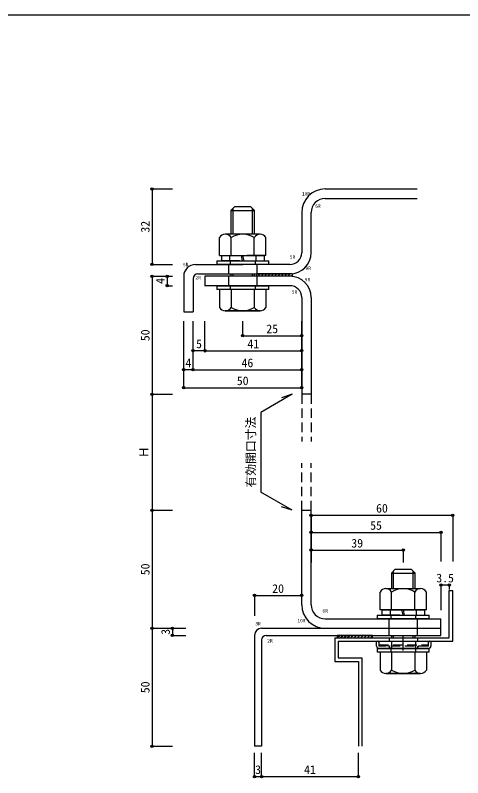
# Model space of a CAD drawing. Units: millimetres on the paper, enlarged 10 times, with parts at other scales. Extents: x -10475 to 9199, y -10092 to 10143.
# Drawn here: x -3867 to -2919, y 7900 to 9516 of the extents above; entities that cross this region are included whole.
import ezdxf
from ezdxf.enums import TextEntityAlignment as Align

# ---------------------------------------------------------------- set-up
doc = ezdxf.new("R2010")
doc.units = ezdxf.units.MM
doc.header["$LTSCALE"] = 10
doc.header["$PDMODE"] = 32
doc.header["$PDSIZE"] = 5
for name, pattern in [('CHAIN1', [8, 5, -1, 1, -1]), ('DASHED1', [1.8, 1.2, -0.6]), ('DASHED2', [3, 2, -1])]:
    doc.linetypes.add(name, pattern=pattern)
for name, color, linetype in [('0-8_FRP寸法', 3, 'Continuous'), ('0-F_図面枠', 7, 'Continuous'), ('E-0_FRP', 4, 'Continuous'), ('E-1_SUS', 7, 'Continuous'), ('E-8_FRP寸法', 3, 'Continuous'), ('E-B', 7, 'Continuous')]:
    doc.layers.add(name, color=color, linetype=linetype)
doc.styles.add('ＭＳ ゴシック', font='')
doc.styles.get('ＭＳ ゴシック').set_extended_font_data('MS Gothic')

msp = doc.modelspace()

# ---------------------------------------------------------------- linework, layer by layer
at = {"layer": '0-8_FRP寸法', "color": 7}
for p, q in [((-3385.7, 8996.03), (-3388.28, 9007.03)), ((-3382.65, 8996.03), (-3385.23, 9007.03)), ((-3045.7, 8245.1), (-3048.28, 8256.1)), ((-3042.65, 8245.1), (-3045.23, 8256.1))]:
    msp.add_line(p, q, dxfattribs=at)
at = {"layer": '0-F_図面枠'}
msp.add_lwpolyline([(-2011.52, 9516.12), (-2456.34, 9516.12), (-6011.52, 9516.12)], dxfattribs=at)
at = {"layer": 'E-0_FRP'}
for p, q in [((-3210.46, 9148.03), (-3015.92, 9148.03)), ((-3210.46, 9128.03), (-3015.92, 9128.03)), ((-3406.46, 9106.53), (-3406.46, 9052.03)), ((-3364.46, 9052.03), (-3364.46, 9106.53)), ((-3260.46, 9098.03), (-3260.46, 9013.03)), ((-3240.46, 9013.03), (-3240.46, 9098.03)), ((-3485.46, 8988.03), (-3385.46, 8988.03)), ((-3415.46, 8988.03), (-3415.46, 8968.03)), ((-3285.46, 8988.03), (-3385.46, 8988.03)), ((-3355.46, 8988.03), (-3355.46, 8968.03)), ((-3480.46, 8968.03), (-3285.46, 8968.03)), ((-3406.46, 8968.03), (-3406.46, 8963.03)), ((-3364.46, 8963.03), (-3364.46, 8968.03)), ((-3355.46, 8963.03), (-3355.46, 8968.03)), ((-3355.46, 8963.03), (-3355.46, 8968.03)), ((-3280.46, 8968.03), (-3355.46, 8968.03)), ((-3280.46, 8968.03), (-3280.46, 8963.03)), ((-3490.46, 8958.03), (-3490.46, 8888.03)), ((-3465.46, 8963.03), (-3465.46, 8943.03)), ((-3285.46, 8963.03), (-3465.46, 8963.03)), ((-3415.46, 8963.03), (-3415.46, 8943.03)), ((-3355.46, 8963.03), (-3355.46, 8943.03)), ((-3280.46, 8963.03), (-3355.46, 8963.03)), ((-3280.46, 8963.03), (-3355.46, 8963.03)), ((-3385.46, 8943.03), (-3465.46, 8943.03)), ((-3285.46, 8943.03), (-3385.46, 8943.03)), ((-3260.46, 8918.03), (-3260.46, 8713.03)), ((-3240.46, 8918.03), (-3240.46, 8713.03)), ((-3240.46, 8713.03), (-3260.46, 8713.03)), ((-3260.46, 8267.1), (-3260.46, 8467.1)), ((-3260.46, 8467.1), (-3240.46, 8467.1)), ((-3240.46, 8267.1), (-3240.46, 8467.1)), ((-3066.46, 8338.1), (-3066.46, 8301.1)), ((-3024.46, 8301.1), (-3024.46, 8338.1)), ((-3210.46, 8237.1), (-2965.46, 8237.1)), ((-3075.46, 8202.1), (-3075.46, 8237.1)), ((-3015.46, 8202.1), (-3015.46, 8237.1)), ((-2965.46, 8202.1), (-2965.46, 8237.1)), ((-3345.46, 8217.1), (-3210.46, 8217.1)), ((-3210.46, 8217.1), (-2965.46, 8217.1)), ((-3360.46, 8202.1), (-3360.46, 7967.1)), ((-3345.46, 8192.1), (-3345.46, 7967.1)), ((-3335.46, 8202.1), (-3075.46, 8202.1)), ((-3066.46, 8202.1), (-3066.46, 8197.1)), ((-3024.46, 8197.1), (-3024.46, 8202.1)), ((-3015.46, 8202.1), (-2965.46, 8202.1)), ((-3345.46, 7967.1), (-3360.46, 7967.1))]:
    msp.add_line(p, q, dxfattribs=at)
at = {"layer": 'E-0_FRP', "color": 7}
for p, q in [((-3410.46, 9102.53), (-3360.46, 9102.53)), ((-3410.46, 9102.53), (-3410.46, 9052.03)), ((-3360.46, 9102.53), (-3367.96, 9110.03)), ((-3360.46, 9052.03), (-3360.46, 9102.53)), ((-3348.66, 9052.03), (-3422.27, 9052.03)), ((-3434.54, 9007.03), (-3434.54, 9044.95)), ((-3410, 9007.03), (-3410, 9044.95)), ((-3360.93, 9007.03), (-3360.93, 9044.95)), ((-3336.39, 9007.03), (-3336.39, 9044.95)), ((-3434.54, 9007.03), (-3340.21, 9007.03)), ((-3430.71, 9007.03), (-3430.71, 8996.03)), ((-3413.21, 9007.03), (-3413.21, 8996.03)), ((-3336.39, 9007.03), (-3375.92, 9007.03)), ((-3357.71, 9007.03), (-3357.71, 8996.03)), ((-3340.21, 9007.03), (-3340.21, 8996.03)), ((-3440.46, 8996.03), (-3330.46, 8996.03)), ((-3440.46, 8996.03), (-3440.46, 8988.03)), ((-3330.46, 8988.03), (-3440.46, 8988.03)), ((-3430.71, 8996.03), (-3386.43, 8996.03)), ((-3392.37, 8996.03), (-3430.15, 8996.03)), ((-3411.71, 8996.03), (-3411.71, 8988.03)), ((-3385.46, 8996.03), (-3340.21, 8996.03)), ((-3359.21, 8996.03), (-3359.21, 8988.03)), ((-3330.46, 8988.03), (-3330.46, 8996.03)), ((-3410.46, 8968.03), (-3410.46, 8963.18)), ((-3360.46, 8963.03), (-3360.46, 8968.03)), ((-3440.46, 8943.03), (-3440.46, 8935.03)), ((-3440.46, 8943.03), (-3330.46, 8943.03)), ((-3330.46, 8935.03), (-3440.46, 8935.03)), ((-3336.39, 8935.03), (-3434.54, 8935.03)), ((-3434.54, 8935.03), (-3434.54, 8897.11)), ((-3411.71, 8943.03), (-3411.71, 8935.03)), ((-3410, 8935.03), (-3410, 8897.11)), ((-3360.93, 8935.03), (-3360.93, 8897.11)), ((-3359.21, 8943.03), (-3359.21, 8935.03)), ((-3336.39, 8935.03), (-3336.39, 8897.11)), ((-3330.46, 8935.03), (-3330.46, 8943.03)), ((-3020.46, 8334.1), (-3027.96, 8341.6)), ((-3070.46, 8334.1), (-3020.46, 8334.1)), ((-3070.46, 8334.1), (-3070.46, 8301.1)), ((-3020.46, 8301.1), (-3020.46, 8334.1)), ((-3094.54, 8256.1), (-3094.54, 8294.02)), ((-3008.66, 8301.1), (-3082.27, 8301.1)), ((-3070, 8256.1), (-3070, 8294.02)), ((-3020.93, 8256.1), (-3020.93, 8294.02)), ((-2996.39, 8256.1), (-2996.39, 8294.02)), ((-2947.96, 8297.1), (-2940.46, 8297.1)), ((-2996.39, 8256.1), (-3094.54, 8256.1)), ((-3090.71, 8256.1), (-3090.71, 8245.1)), ((-3090.71, 8256.1), (-3045.46, 8256.1)), ((-3046.67, 8256.1), (-3090.15, 8256.1)), ((-3073.21, 8256.1), (-3073.21, 8245.1)), ((-3044.5, 8256.1), (-3000.21, 8256.1)), ((-2998.15, 8256.1), (-3035.92, 8256.1)), ((-3017.71, 8256.1), (-3017.71, 8245.1)), ((-3000.21, 8256.1), (-3000.21, 8245.1)), ((-3100.46, 8245.1), (-2990.46, 8245.1)), ((-3100.46, 8245.1), (-3100.46, 8237.1)), ((-3090.71, 8245.1), (-3046.43, 8245.1)), ((-3052.37, 8245.1), (-3090.15, 8245.1)), ((-3071.71, 8245.1), (-3071.71, 8237.1)), ((-3045.46, 8245.1), (-3000.21, 8245.1)), ((-3019.21, 8245.1), (-3019.21, 8237.1)), ((-2990.46, 8237.1), (-2990.46, 8245.1)), ((-2990.46, 8237.1), (-3100.46, 8237.1)), ((-3070.46, 8202.1), (-3070.46, 8197.1)), ((-3020.46, 8197.1), (-3020.46, 8202.1)), ((-3101.85, 8189.6), (-2986.85, 8189.6)), ((-3101.85, 8179.6), (-3101.85, 8189.6)), ((-2986.85, 8189.6), (-2986.85, 8179.6)), ((-3100.46, 8174.6), (-3100.46, 8166.6)), ((-3100.46, 8174.6), (-2990.46, 8174.6)), ((-2990.46, 8166.6), (-3100.46, 8166.6)), ((-2991.85, 8174.6), (-3096.85, 8174.6)), ((-2996.39, 8166.6), (-3094.54, 8166.6)), ((-3094.54, 8166.6), (-3094.54, 8128.69)), ((-3071.71, 8174.6), (-3071.71, 8166.6)), ((-3070, 8166.6), (-3070, 8128.69)), ((-3020.93, 8166.6), (-3020.93, 8128.69)), ((-3019.21, 8174.6), (-3019.21, 8166.6)), ((-2996.39, 8166.6), (-2996.39, 8128.69)), ((-2990.46, 8166.6), (-2990.46, 8174.6))]:
    msp.add_line(p, q, dxfattribs=at)
at = {"layer": 'E-0_FRP', "linetype": 'DASHED1'}
for p, q in [((-3353.51, 8963.03), (-3348.51, 8968.03)), ((-3346.44, 8963.03), (-3341.44, 8968.03)), ((-3339.37, 8963.03), (-3334.37, 8968.03)), ((-3332.3, 8963.03), (-3327.3, 8968.03)), ((-3325.23, 8963.03), (-3320.23, 8968.03)), ((-3318.15, 8963.03), (-3313.15, 8968.03)), ((-3311.08, 8963.03), (-3306.08, 8968.03)), ((-3304.01, 8963.03), (-3299.01, 8968.03)), ((-3296.94, 8963.03), (-3291.94, 8968.03)), ((-3289.87, 8963.03), (-3284.87, 8968.03)), ((-3282.8, 8963.03), (-3280.46, 8965.37)), ((-3282.8, 8963.03), (-3280.46, 8965.37))]:
    msp.add_line(p, q, dxfattribs=at)
at = {"layer": 'E-0_FRP', "linetype": 'DASHED2'}
for p, q in [((-3260.46, 8713.03), (-3260.46, 8613.03)), ((-3240.46, 8713.03), (-3240.46, 8613.03)), ((-3260.46, 8467.1), (-3260.46, 8567.1)), ((-3240.46, 8467.1), (-3240.46, 8567.1)), ((-3096.85, 8189.6), (-3096.85, 8187.1)), ((-3096.85, 8182.1), (-2991.85, 8182.1)), ((-3074.35, 8179.6), (-3096.85, 8182.1)), ((-3074.35, 8177.1), (-3074.35, 8179.6)), ((-3069.6, 8174.6), (-3069.6, 8189.6)), ((-3019.1, 8174.6), (-3019.1, 8189.6)), ((-3014.35, 8179.6), (-2991.85, 8182.1)), ((-3014.35, 8177.1), (-3014.35, 8179.6)), ((-2991.85, 8187.1), (-2991.85, 8189.6))]:
    msp.add_line(p, q, dxfattribs=at)
at = {"layer": 'E-0_FRP', "color": 2, "linetype": 'CHAIN1'}
msp.add_line((-3045.46, 8170.29), (-3045.46, 8200.48), dxfattribs=at)
at = {"layer": 'E-0_FRP', "color": 7, "linetype": 'DASHED2'}
for p, q in [((-3096.85, 8187.1), (-3096.85, 8179.6)), ((-2991.85, 8179.6), (-3096.85, 8179.6)), ((-3074.35, 8174.6), (-3074.35, 8177.1)), ((-3014.35, 8174.6), (-3014.35, 8177.1)), ((-2991.85, 8179.6), (-2991.85, 8187.1))]:
    msp.add_line(p, q, dxfattribs=at)
at = {"layer": 'E-0_FRP', "color": 7}
for points in [[(-3367.96, 9110.03), (-3402.96, 9110.03), (-3410.46, 9102.53)], [(-3348.66, 8890.03), (-3422.27, 8890.03), (-3348.66, 8890.03)], [(-3027.96, 8341.6), (-3062.96, 8341.6), (-3070.46, 8334.1)], [(-3008.66, 8121.6), (-3082.27, 8121.6), (-3008.66, 8121.6)]]:
    msp.add_lwpolyline(points, dxfattribs=at)
at = {"layer": 'E-0_FRP'}
for points in [[(-3510.46, 8963.03), (-3510.46, 8888.03), (-3490.46, 8888.03)], [(-3075.46, 8202.1), (-3024.46, 8202.1), (-3015.46, 8202.1)]]:
    msp.add_lwpolyline(points, dxfattribs=at)
for centre, radius, start, end in [((-3210.46, 9098.03), 50, 90, 180), ((-3210.46, 9098.03), 30, 90, 180), ((-3285.46, 9013.03), 25, 270, 0), ((-3285.46, 9013.03), 45, 270, 0), ((-3485.46, 8963.03), 25, 90, 180), ((-3480.46, 8958.03), 10, 90, 180), ((-3285.46, 8918.03), 45, 0, 90), ((-3285.46, 8918.03), 25, 0, 90), ((-3210.46, 8267.1), 50, 180, 270), ((-3210.46, 8267.1), 30, 180, 270), ((-3345.46, 8202.1), 15, 90, 180), ((-3335.46, 8192.1), 10, 90, 180), ((-3335.46, 8192.1), 10, 90, 180)]:
    msp.add_arc(centre, radius, start, end, dxfattribs=at)
at = {"layer": 'E-0_FRP', "color": 7}
for centre, radius, start, end in [((-3422.27, 9037.86), 14.17, 29.99985, 149.99985), ((-3385.46, 9005.99), 46.04, 57.79585, 122.2043), ((-3348.66, 9037.86), 14.17, 29.99985, 149.99985), ((-3422.27, 8904.2), 14.17, 210.00015, 330.00015), ((-3385.46, 8936.07), 46.04, 237.7957, 302.20415), ((-3348.66, 8904.2), 14.17, 210.00015, 330.00015), ((-3082.27, 8286.94), 14.17, 29.99985, 149.99985), ((-3045.46, 8255.06), 46.04, 57.79585, 122.2043), ((-3008.66, 8286.94), 14.17, 29.99985, 149.99985), ((-3096.85, 8179.6), 5, 180, 270), ((-2991.85, 8179.6), 5, 270, 0), ((-3082.27, 8135.77), 14.17, 210.00015, 330.00015), ((-3045.46, 8167.64), 46.04, 237.7957, 302.20415), ((-3008.66, 8135.77), 14.17, 210.00015, 330.00015)]:
    msp.add_arc(centre, radius, start, end, dxfattribs=at)
at = {"layer": 'E-0_FRP', "color": 7, "linetype": 'DASHED2'}
for centre, start, end in [((-3099.35, 8187.1), 0, 90), ((-3076.85, 8177.1), 0, 90), ((-3011.85, 8177.1), 90, 180), ((-2989.35, 8187.1), 90, 180)]:
    msp.add_arc(centre, 2.5, start, end, dxfattribs=at)
at = {"layer": 'E-0_FRP', "linetype": 'DASHED2'}
for centre, start, end in [((-3071.85, 8177.1), 180, 270), ((-3016.85, 8177.1), 270, 0)]:
    msp.add_arc(centre, 2.5, start, end, dxfattribs=at)
at = {"layer": 'E-1_SUS'}
for p, q in [((-2947.96, 8197.1), (-2947.96, 8297.1)), ((-2940.46, 8189.6), (-2940.46, 8297.1)), ((-3190.46, 8197.1), (-3190.46, 8147.1)), ((-3190.46, 8197.1), (-2947.96, 8197.1)), ((-3182.96, 8189.6), (-3182.96, 8154.6)), ((-3182.96, 8189.6), (-3075.46, 8189.6)), ((-3190.46, 8147.1), (-3140.46, 8147.1)), ((-3140.46, 8147.1), (-3140.46, 7967.1))]:
    msp.add_line(p, q, dxfattribs=at)
at = {"layer": 'E-1_SUS', "color": 4}
for p, q in [((-3185.46, 8202.1), (-3185.46, 8197.1)), ((-3185.46, 8197.1), (-3110.46, 8197.1)), ((-3185.46, 8197.1), (-3110.46, 8197.1)), ((-3110.46, 8197.1), (-3110.46, 8202.1)), ((-3110.46, 8197.1), (-3110.46, 8202.1))]:
    msp.add_line(p, q, dxfattribs=at)
at = {"layer": 'E-1_SUS', "color": 4, "linetype": 'DASHED1'}
for p, q in [((-3185.06, 8197.1), (-3180.06, 8202.1)), ((-3177.99, 8197.1), (-3172.99, 8202.1)), ((-3170.92, 8197.1), (-3165.92, 8202.1)), ((-3163.85, 8197.1), (-3158.85, 8202.1)), ((-3156.78, 8197.1), (-3151.78, 8202.1)), ((-3149.71, 8197.1), (-3144.71, 8202.1)), ((-3142.64, 8197.1), (-3137.64, 8202.1)), ((-3135.57, 8197.1), (-3130.57, 8202.1)), ((-3128.5, 8197.1), (-3123.5, 8202.1)), ((-3121.43, 8197.1), (-3116.43, 8202.1)), ((-3114.35, 8197.1), (-3110.46, 8200.99))]:
    msp.add_line(p, q, dxfattribs=at)
at = {"layer": 'E-1_SUS', "color": 4}
msp.add_lwpolyline([(-3110.46, 8202.1), (-3185.46, 8202.1), (-3185.46, 8197.1)], dxfattribs=at)
at = {"layer": 'E-1_SUS'}
for points in [[(-3075.46, 8197.1), (-3075.46, 8189.6), (-3015.46, 8189.6)], [(-3015.46, 8197.1), (-3015.46, 8189.6), (-2940.46, 8189.6)], [(-3182.96, 8154.6), (-3132.96, 8154.6), (-3132.96, 7967.1)]]:
    msp.add_lwpolyline(points, dxfattribs=at)
at = {"layer": 'E-8_FRP寸法', "color": 4}
for p, q in [((-3577.26, 9148.03), (-3577.26, 8988.03)), ((-3577.26, 8963.03), (-3577.26, 8713.03)), ((-3545.43, 8963.03), (-3545.43, 8943.03)), ((-3385.46, 8836.94), (-3260.46, 8836.94)), ((-3465.46, 8805.06), (-3490.46, 8805.06)), ((-3465.46, 8805.06), (-3260.46, 8805.06)), ((-3490.46, 8764.86), (-3260.46, 8764.86)), ((-3510.46, 8726.85), (-3260.46, 8726.85)), ((-3577.26, 8713.03), (-3577.26, 8467.1)), ((-3577.26, 8467.1), (-3577.26, 8217.1)), ((-3240.46, 8456.81), (-2940.46, 8456.81)), ((-3240.46, 8420.42), (-2965.46, 8420.42)), ((-3240.46, 8382.72), (-3045.46, 8382.72)), ((-2965.46, 8308.98), (-2947.96, 8308.98)), ((-3360.46, 8286.64), (-3260.46, 8286.64)), ((-3577.26, 8217.1), (-3577.26, 7967.1)), ((-3534.25, 8217.1), (-3534.25, 8202.1)), ((-3360.46, 7902.95), (-3345.46, 7902.95)), ((-3345.46, 7902.95), (-3140.46, 7902.95))]:
    msp.add_line(p, q, dxfattribs=at)
at = {"layer": 'E-8_FRP寸法'}
for p, q in [((-3577.26, 9148.03), (-3534.25, 9148.03)), ((-3577.26, 8988.03), (-3534.25, 8988.03)), ((-3577.26, 8963.03), (-3534.25, 8963.03)), ((-3577.26, 8963.03), (-3534.25, 8963.03)), ((-3545.43, 8963.03), (-3534.25, 8963.03)), ((-3545.43, 8943.03), (-3534.25, 8943.03)), ((-3510.46, 8726.85), (-3510.46, 8867.9)), ((-3490.46, 8764.86), (-3490.46, 8867.9)), ((-3465.46, 8805.06), (-3465.46, 8867.9)), ((-3385.46, 8836.94), (-3385.46, 8867.9)), ((-3260.46, 8836.94), (-3260.46, 8867.9)), ((-3260.46, 8791.41), (-3260.46, 8867.9)), ((-3260.46, 8751.21), (-3260.46, 8867.9)), ((-3260.46, 8726.85), (-3260.46, 8867.9)), ((-3577.26, 8713.03), (-3534.25, 8713.03)), ((-3577.26, 8467.1), (-3534.25, 8467.1)), ((-3240.46, 8456.81), (-3240.46, 8358.68)), ((-2940.46, 8456.81), (-2940.46, 8358.68)), ((-3240.46, 8420.42), (-3240.46, 8358.68)), ((-2965.46, 8420.42), (-2965.46, 8358.68)), ((-3240.46, 8382.72), (-3240.46, 8356.73)), ((-3045.46, 8382.72), (-3045.46, 8356.73)), ((-2965.46, 8308.98), (-2965.46, 8255.5)), ((-2947.96, 8308.98), (-2947.96, 8299.63)), ((-3360.46, 8286.64), (-3360.46, 8243.48)), ((-3577.26, 8217.1), (-3534.25, 8217.1)), ((-3577.26, 8217.1), (-3534.25, 8217.1)), ((-3534.25, 8217.1), (-3506.15, 8217.1)), ((-3534.25, 8202.1), (-3506.15, 8202.1)), ((-3577.26, 7967.1), (-3534.25, 7967.1)), ((-3360.46, 7902.95), (-3360.46, 7953.52)), ((-3345.46, 7902.95), (-3345.46, 7953.52)), ((-3140.46, 7902.95), (-3140.46, 7953.52))]:
    msp.add_line(p, q, dxfattribs=at)
at = {"layer": 'E-8_FRP寸法', "color": 2}
for p, q in [((-3280.46, 8713.03), (-3347.18, 8674.51)), ((-3280.46, 8713.03), (-3303.48, 8705.77)), ((-3347.18, 8674.51), (-3347.18, 8505.62)), ((-3280.46, 8467.1), (-3347.18, 8505.62)), ((-3280.46, 8467.1), (-3303.48, 8474.36))]:
    msp.add_line(p, q, dxfattribs=at)
at = {"layer": 'E-8_FRP寸法', "color": 6}
for p in [(-3577.26, 9148.03), (-3577.26, 8988.03), (-3577.26, 8963.03), (-3545.43, 8963.03), (-3545.43, 8943.03), (-3385.46, 8836.94), (-3260.46, 8836.94), (-3490.46, 8805.06), (-3465.46, 8805.06), (-3260.46, 8805.06), (-3490.46, 8764.86), (-3260.46, 8764.86), (-3510.46, 8726.85), (-3260.46, 8726.85), (-3577.26, 8713.03), (-3577.26, 8467.1), (-3240.46, 8456.81), (-2940.46, 8456.81), (-3240.46, 8420.42), (-2965.46, 8420.42), (-3240.46, 8382.72), (-3045.46, 8382.72), (-2965.46, 8308.98), (-2947.96, 8308.98), (-3360.46, 8286.64), (-3260.46, 8286.64), (-3577.26, 8217.1), (-3534.25, 8217.1), (-3534.25, 8202.1), (-3577.26, 7967.1), (-3360.46, 7902.95), (-3345.46, 7902.95), (-3140.46, 7902.95)]:
    msp.add_point(p, dxfattribs=at)
at = {"layer": 'E-B', "color": 4}
msp.add_line((-3490.46, 8764.86), (-3510.46, 8764.86), dxfattribs=at)
at = {"layer": 'E-B', "color": 6}
for p in [(-3510.46, 8764.86), (-3490.46, 8764.86)]:
    msp.add_point(p, dxfattribs=at)

# ---------------------------------------------------------------- texts
at = {"layer": 'E-8_FRP寸法', "color": 6, "style": 'ＭＳ ゴシック'}
for s, p in [('10R', (-3260.21, 9131.95)), ('6R', (-3231.84, 9106.03)), ('5R', (-3285.66, 8997.95)), ('5R', (-3511.92, 8982.03)), ('9R', (-3252.34, 8974.25)), ('2R', (-3485.46, 8954.08)), ('9R', (-3254.02, 8950.03)), ('5R', (-3281.52, 8924)), ('6R', (-3216.53, 8248.32)), ('3R', (-3358.59, 8221.01)), ('10R', (-3269.63, 8227.54)), ('2R', (-3333.32, 8184.73))]:
    msp.add_text(s, height=7.331, dxfattribs=at).set_placement(p, align=Align.BOTTOM_LEFT)
at = {"layer": 'E-8_FRP寸法', "style": 'ＭＳ ゴシック'}
for s, p in [('32', (-3577.26, 9055.53)), ('4', (-3545.43, 8946.78)), ('50', (-3577.26, 8825.53)), ('有効開口寸法', (-3353.45, 8515.37)), ('Ｈ', (-3580.01, 8577.6)), ('50', (-3577.26, 8329.6)), ('3', (-3534.25, 8203.35)), ('50', (-3577.26, 8079.6))]:
    msp.add_text(s, height=18.33, rotation=90, dxfattribs=at).set_placement(p, align=Align.BOTTOM_LEFT)
for s, p in [('25', (-3335.46, 8836.94)), ('5', (-3484.21, 8805.06)), ('41', (-3375.46, 8805.06)), ('46', (-3387.96, 8764.86)), ('50', (-3397.96, 8726.85)), ('60', (-3102.96, 8456.81)), ('55', (-3115.46, 8420.42)), ('39', (-3155.46, 8382.72)), ('3.5', (-2975.46, 8308.98)), ('20', (-3322.96, 8286.64)), ('3', (-3359.21, 7902.95)), ('41', (-3255.46, 7902.95))]:
    msp.add_text(s, height=18.33, dxfattribs=at).set_placement(p, align=Align.BOTTOM_LEFT)
at = {"layer": 'E-B', "color": 3, "style": 'ＭＳ ゴシック'}
msp.add_text('4', height=18.33, dxfattribs=at).set_placement((-3506.71, 8764.86), align=Align.BOTTOM_LEFT)

doc.saveas('drawing.dxf')
